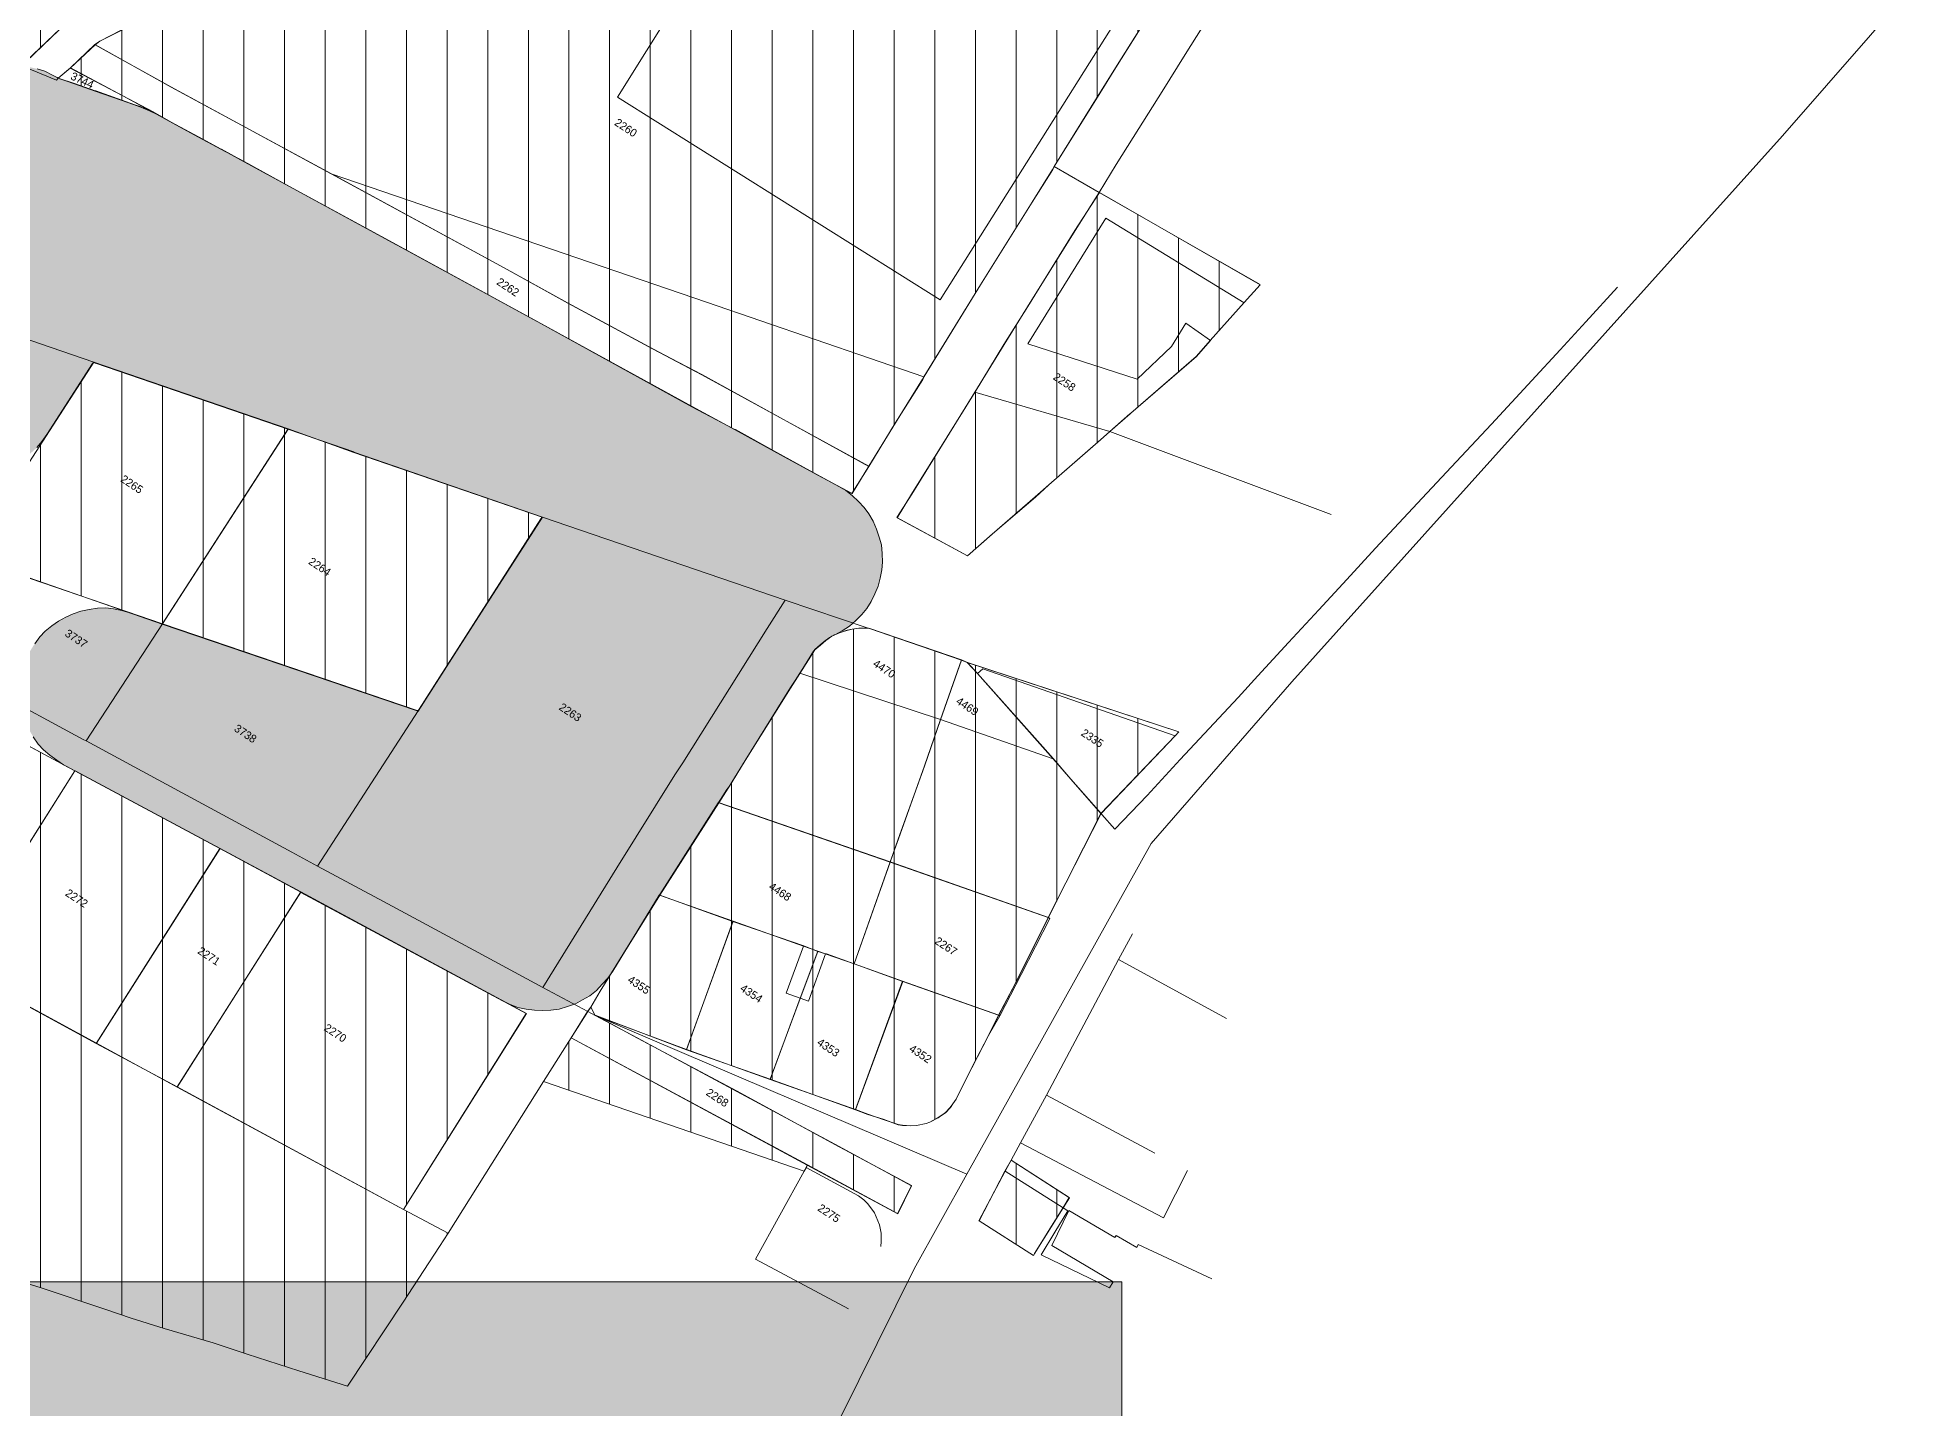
# Model space of a CAD drawing. Header units: metres. Extents: x -334141 to -333355, y -28163 to -27441.
# Drawn here: x -333648.5 to -333355, y -28027.5 to -27813.4 of the extents above; entities that cross this region are included whole.
import ezdxf

# ---------------------------------------------------------------- set-up
doc = ezdxf.new("R2010")
doc.units = ezdxf.units.M
for name, color, linetype, lineweight, true_color in [('EB-14-CORRIDOR', 7, 'CONTINUOUS', 18, 0x687b74), ('EB-14-EXPOSURE-0-25M', 7, 'CONTINUOUS', 18, 0xa64138), ('EB-14-EXPOSURE-25-50M', 7, 'CONTINUOUS', 18, 0xb96a61), ('EB-14-EXPOSURE-50-100M', 7, 'CONTINUOUS', 18, 0xd7aaa4), ('EB-BASE-DIVIDING', 7, 'CONTINUOUS', 18, 0xc8bcac), ('EB-BASE-EASEMENTS', 7, 'CONTINUOUS', 18, 0x71806b), ('EB-BASE-ENCROACHED', 7, 'CONTINUOUS', 18, 0x725d47), ('EB-BASE-PARCEL-NUMBERS', 7, 'CONTINUOUS', 9, 0x8a8d90), ('EB-BASE-PARCELS', 7, 'CONTINUOUS', 18, 0x8a8d90), ('EB-BASE-SECTIONS', 7, 'CONTINUOUS', 9, 0xded8cf), ('EB-BASE-SHEETS', 7, 'CONTINUOUS', 9, 0xded8cf), ('EB-BASE-STRUCTURES', 7, 'CONTINUOUS', 18, 0x4e504d), ('EB-KEY-BACKGROUND', 7, 'CONTINUOUS', 0, 0xf4f2ed), ('EB-KEY-TEXT', 7, 'CONTINUOUS', 13, 0x151515)]:
    doc.layers.add(name, color=color, linetype=linetype, lineweight=lineweight, true_color=true_color)
doc.styles.add('OD-INTER', font='Inter.ttf')

msp = doc.modelspace()

# ---------------------------------------------------------------- hatches: boundary and pattern name
at = {"layer": 'EB-14-CORRIDOR', "transparency": 33554630}
msp.add_hatch(color=256, dxfattribs=at).paths.add_polyline_path([(-334024.37, -27732.06), (-334025.15, -27733.14), (-334026.02, -27734.11), (-334026.97, -27734.96), (-334028.02, -27735.7), (-334029.16, -27736.44), (-334030.38, -27736.95), (-334031.6, -27737.35), (-334032.91, -27737.75), (-334034.21, -27737.93), (-334035.5, -27737.88), (-334036.8, -27737.84), (-334038.08, -27737.57), (-334039.37, -27737.19), (-334040.74, -27736.81), (-334041.02, -27736.69), (-334041.29, -27736.68), (-334043.68, -27736.26), (-334044.24, -27736.24), (-334045.53, -27735.97), (-334046.81, -27735.71), (-334048, -27735.22), (-334049.18, -27734.62), (-334050.27, -27733.92), (-334051.35, -27733.21), (-334052.25, -27732.29), (-334053.14, -27731.26), (-334053.93, -27730.24), (-334054.54, -27729.1), (-334055.05, -27727.87), (-334055.47, -27726.63), (-334055.7, -27725.29), (-334055.84, -27724.06), (-334055.91, -27723.17), (-334055.97, -27722.5), (-334056.43, -27719.71), (-334056.5, -27719.04), (-334057.24, -27716.35), (-334057.4, -27715.68), (-334058.34, -27713.43), (-334058.67, -27712.31), (-334058.91, -27711.19), (-334059.05, -27710.07), (-334059.1, -27708.85), (-334059.07, -27702.75), (-334059.03, -27701.53), (-334058.89, -27700.2), (-334058.57, -27698.88), (-334058.06, -27697.68), (-334057.55, -27696.47), (-334056.87, -27695.39), (-334056, -27694.42), (-334055.13, -27693.45), (-334054.18, -27692.6), (-334053.13, -27691.86), (-334052, -27691.12), (-334050.77, -27690.61), (-334049.56, -27690.21), (-334048.25, -27689.92), (-334046.95, -27689.85), (-334044.07, -27689.62), (-334043.33, -27689.54), (-334040.16, -27688.98), (-334039.23, -27688.79), (-334038.3, -27688.72), (-334037.38, -27688.75), (-334034.59, -27688.4), (-334034.03, -27688.42), (-334030.49, -27687.77), (-334029.74, -27687.57), (-334026.66, -27686.68), (-334025.44, -27686.28), (-334024.05, -27686.11), (-334022.75, -27686.16), (-334021.46, -27686.2), (-334020.17, -27686.36), (-334018.88, -27686.74), (-334017.7, -27687.22), (-334016.51, -27687.82), (-334015.34, -27688.53), (-334014.35, -27689.34), (-334013.36, -27690.26), (-334012.56, -27691.29), (-334011.86, -27692.42), (-334011.16, -27693.56), (-334010.9, -27694.12), (-334010.82, -27694.24), (-334010.72, -27694.24), (-334008.44, -27694.99), (-334008.16, -27695.11), (-334007.88, -27695.12), (-334006.69, -27695.27), (-334005.59, -27695.53), (-334004.49, -27695.9), (-334003.39, -27696.39), (-334002.4, -27696.98), (-334001.94, -27697.22), (-334001.67, -27697.45), (-334001.31, -27697.57), (-333997.74, -27698.7), (-333997.65, -27698.81), (-333988.77, -27701.79), (-333977.34, -27705.74), (-333977.25, -27705.75), (-333968.19, -27708.84), (-333949.35, -27715.28), (-333938.73, -27718.88), (-333938.64, -27718.88), (-333922.64, -27724.44), (-333908.73, -27729.04), (-333908.55, -27729.16), (-333902.24, -27731.38), (-333902.15, -27731.49), (-333889.52, -27735.71), (-333876.99, -27740.04), (-333876.71, -27740.05), (-333876.34, -27740.06), (-333866.65, -27738.18), (-333865.44, -27738), (-333864.14, -27737.94), (-333862.85, -27737.98), (-333861.65, -27738.14), (-333860.37, -27738.52), (-333859.18, -27738.89), (-333858.08, -27739.37), (-333857, -27740.08), (-333856, -27740.78), (-333855.02, -27741.7), (-333854.22, -27742.62), (-333853.42, -27743.65), (-333852.71, -27744.67), (-333852.28, -27745.57), (-333852.11, -27746.02), (-333851.41, -27747.05), (-333851.24, -27747.39), (-333850.97, -27747.62), (-333849.9, -27748.77), (-333849.63, -27749), (-333849.35, -27749.12), (-333848.44, -27749.59), (-333848.17, -27749.71), (-333847.9, -27749.84), (-333820.91, -27759), (-333804.81, -27764.46), (-333786.24, -27770.77), (-333770.13, -27776.11), (-333769.4, -27776.25), (-333768.48, -27776.4), (-333768.48, -27776.4), (-333767.83, -27776.42), (-333766.99, -27776.34), (-333766.72, -27776.35), (-333765.51, -27776.28), (-333764.22, -27776.32), (-333763.02, -27776.48), (-333761.83, -27776.85), (-333760.64, -27777.23), (-333759.45, -27777.71), (-333758.46, -27778.41), (-333757.37, -27779.12), (-333756.47, -27779.93), (-333755.58, -27780.85), (-333754.88, -27781.87), (-333754.88, -27781.87), (-333754.51, -27781.99), (-333739.33, -27787.3), (-333739.24, -27787.31), (-333734.12, -27789.15), (-333724.61, -27792.49), (-333719.48, -27794.22), (-333719.39, -27794.22), (-333713.26, -27796.33), (-333701.01, -27800.65), (-333691.31, -27803.98), (-333691.22, -27803.99), (-333687.38, -27805.34), (-333683.54, -27806.7), (-333679.6, -27807.95), (-333677.59, -27808.69), (-333677.32, -27808.7), (-333673.48, -27810.16), (-333673.39, -27810.17), (-333669.64, -27811.41), (-333669.64, -27811.41), (-333662.96, -27813.76), (-333655.64, -27816.23), (-333651.25, -27817.72), (-333650.97, -27817.73), (-333650.88, -27817.73), (-333649.78, -27817.99), (-333648.58, -27818.26), (-333647.39, -27818.63), (-333646.21, -27819.23), (-333645.48, -27819.59), (-333645.3, -27819.71), (-333645.03, -27819.83), (-333642.74, -27820.57), (-333639.54, -27821.69), (-333639.45, -27821.69), (-333633.32, -27823.9), (-333632.5, -27824.15), (-333631.13, -27824.76), (-333629.95, -27825.35), (-333626.95, -27827.01), (-333623.41, -27828.92), (-333619.87, -27830.82), (-333619.77, -27830.82), (-333616.32, -27832.72), (-333609.15, -27836.63), (-333592.43, -27845.77), (-333592.34, -27845.78), (-333570.36, -27857.76), (-333546.3, -27871.04), (-333539.57, -27874.61), (-333539.48, -27874.62), (-333533.03, -27878.17), (-333526.76, -27881.61), (-333523.31, -27883.51), (-333522.22, -27884.11), (-333521.23, -27884.92), (-333520.25, -27885.84), (-333519.35, -27886.76), (-333518.65, -27887.78), (-333517.95, -27888.92), (-333517.44, -27890.16), (-333517.02, -27891.39), (-333516.69, -27892.63), (-333516.55, -27893.96), (-333516.51, -27895.3), (-333516.64, -27896.51), (-333516.87, -27897.84), (-333517.19, -27899.05), (-333517.7, -27900.25), (-333518.3, -27901.45), (-333518.98, -27902.54), (-333519.76, -27903.51), (-333520.72, -27904.47), (-333521.67, -27905.33), (-333522.81, -27906.06), (-333523.94, -27906.69), (-333524.04, -27906.69), (-333524.79, -27907.1), (-333525.08, -27907.32), (-333525.65, -27907.74), (-333526.13, -27908.17), (-333526.41, -27908.38), (-333526.89, -27908.81), (-333527.08, -27909.02), (-333527.27, -27909.24), (-333529.43, -27912.71), (-333530.9, -27914.88), (-333537.97, -27926.29), (-333537.97, -27926.29), (-333540.03, -27929.66), (-333540.42, -27930.31), (-333540.81, -27930.85), (-333542.09, -27932.8), (-333542.18, -27932.91), (-333551.3, -27947.24), (-333551.39, -27947.35), (-333558.66, -27959.19), (-333559.44, -27960.28), (-333560.31, -27961.25), (-333561.18, -27962.21), (-333562.22, -27963.07), (-333563.36, -27963.69), (-333564.49, -27964.32), (-333565.71, -27964.72), (-333567.02, -27965.12), (-333568.32, -27965.29), (-333569.62, -27965.36), (-333570.91, -27965.31), (-333572.2, -27965.16), (-333573.49, -27964.89), (-333574.68, -27964.4), (-333575.86, -27963.81), (-333607.39, -27946.93), (-333607.39, -27946.82), (-333620.02, -27940.05), (-333642.64, -27927.92), (-333642.73, -27927.92), (-333644.46, -27926.97), (-333645.54, -27926.27), (-333646.63, -27925.45), (-333647.62, -27924.64), (-333648.42, -27923.72), (-333649.21, -27922.59), (-333649.82, -27921.57), (-333650.43, -27920.32), (-333650.85, -27919.09), (-333651.08, -27917.86), (-333651.31, -27916.63), (-333651.36, -27915.29), (-333651.22, -27913.97), (-333650.99, -27912.75), (-333650.67, -27911.54), (-333650.26, -27910.34), (-333649.66, -27909.14), (-333648.98, -27908.05), (-333648.2, -27906.97), (-333647.33, -27906.11), (-333646.28, -27905.26), (-333645.24, -27904.52), (-333644.11, -27903.89), (-333642.98, -27903.38), (-333641.76, -27902.98), (-333640.45, -27902.69), (-333639.15, -27902.52), (-333637.85, -27902.45), (-333636.66, -27902.6), (-333635.37, -27902.87), (-333634.09, -27903.25), (-333629.05, -27904.98), (-333589.35, -27918.48), (-333589.07, -27918.49), (-333588.88, -27918.28), (-333569.87, -27888.53), (-333569.68, -27888.31), (-333569.95, -27888.19), (-333599.04, -27878.18), (-333599.13, -27878.06), (-333609.28, -27874.6), (-333639.47, -27864.21), (-333639.74, -27864.08), (-333639.93, -27864.3), (-333647.08, -27875.37), (-333647.86, -27876.45), (-333648.64, -27877.43), (-333649.59, -27878.28), (-333650.26, -27878.81), (-333650.47, -27879.58), (-333650.88, -27880.79), (-333651.39, -27881.99), (-333652.08, -27883.08), (-333653.45, -27885.25), (-333654.22, -27886.22), (-333655.09, -27887.19), (-333655.95, -27888.05), (-333657, -27888.9), (-333658.04, -27889.53), (-333659.26, -27890.04), (-333660.39, -27890.55), (-333661.61, -27890.84), (-333662.91, -27891.02), (-333664.21, -27891.2), (-333665.41, -27891.15), (-333666.7, -27890.89), (-333667.99, -27890.62), (-333669.18, -27890.24), (-333670.36, -27889.65), (-333671.45, -27889.05), (-333672.44, -27888.35), (-333673.43, -27887.43), (-333674.32, -27886.51), (-333675.03, -27885.49), (-333675.73, -27884.46), (-333676.34, -27883.33), (-333676.76, -27882.09), (-333677.09, -27880.86), (-333677.32, -27879.63), (-333677.37, -27878.3), (-333677.36, -27878.08), (-333677.31, -27876.75), (-333677.17, -27875.42), (-333676.85, -27874.1), (-333676.34, -27872.9), (-333675.84, -27871.69), (-333675.15, -27870.5), (-333674.66, -27869.85), (-333674.56, -27869.74), (-333673.79, -27868.66), (-333673.01, -27867.68), (-333672.05, -27866.72), (-333672.05, -27866.72), (-333671.66, -27866.29), (-333670.71, -27865.55), (-333670.61, -27865.22), (-333670.29, -27864.01), (-333670.18, -27863.68), (-333670.37, -27863.56), (-333673.17, -27861.8), (-333673.44, -27861.56), (-333673.64, -27861.89), (-333675.6, -27865.04), (-333677.47, -27868.19), (-333678.25, -27869.28), (-333679.03, -27870.25), (-333679.98, -27871.1), (-333680.94, -27871.96), (-333682.07, -27872.58), (-333683.2, -27873.21), (-333684.43, -27873.72), (-333685.64, -27874.01), (-333686.85, -27874.3), (-333688.15, -27874.37), (-333688.43, -27874.36), (-333688.62, -27874.46), (-333688.81, -27874.56), (-333689.11, -27875.33), (-333689.52, -27876.54), (-333689.72, -27876.86), (-333690.02, -27877.52), (-333690.02, -27877.52), (-333691.12, -27879.81), (-333691.12, -27879.92), (-333691.22, -27880.03), (-333691.14, -27880.25), (-333690.88, -27880.93), (-333690.46, -27882.17), (-333690.23, -27883.4), (-333690.09, -27884.62), (-333690.04, -27885.84), (-333690.18, -27887.17), (-333690.41, -27888.38), (-333690.82, -27889.59), (-333691.32, -27890.79), (-333691.82, -27891.89), (-333692.6, -27892.97), (-333693.38, -27893.94), (-333694.25, -27894.91), (-333695.2, -27895.65), (-333696.24, -27896.39), (-333697.38, -27897.02), (-333698.6, -27897.53), (-333698.97, -27897.63), (-333699.16, -27897.84), (-333700.99, -27899.78), (-333701.95, -27900.63), (-333702.9, -27901.38), (-333704.04, -27902.11), (-333705.16, -27902.63), (-333706.38, -27903.03), (-333707.6, -27903.43), (-333708.81, -27903.61), (-333710.11, -27903.67), (-333711.4, -27903.63), (-333712.69, -27903.47), (-333713.89, -27903.21), (-333715.08, -27902.83), (-333716.26, -27902.24), (-333717.35, -27901.64), (-333726.76, -27895.54), (-333727.04, -27895.42), (-333727.49, -27895.18), (-333727.77, -27895.06), (-333728.95, -27894.46), (-333730.03, -27893.76), (-333731.12, -27892.94), (-333732.01, -27892.02), (-333732.81, -27891), (-333733.6, -27889.97), (-333734.21, -27888.73), (-333734.72, -27887.6), (-333735.05, -27886.25), (-333735.28, -27885.02), (-333735.42, -27883.69), (-333735.41, -27883.47), (-333735.41, -27883.47), (-333735.83, -27882.34), (-333736.16, -27881.11), (-333736.39, -27879.88), (-333736.47, -27879.43), (-333736.65, -27879.31), (-333736.65, -27879.31), (-333737.83, -27878.61), (-333737.83, -27878.61), (-333738.56, -27878.25), (-333738.56, -27878.25), (-333739.65, -27877.65), (-333740.74, -27876.95), (-333741.72, -27876.14), (-333742.62, -27875.22), (-333743.33, -27874.31), (-333744.03, -27873.28), (-333744.64, -27872.15), (-333745.15, -27871.02), (-333745.48, -27869.79), (-333745.72, -27868.56), (-333745.86, -27867.33), (-333745.9, -27866), (-333745.77, -27864.78), (-333745.54, -27863.57), (-333745.43, -27863.13), (-333745.32, -27862.69), (-333745.32, -27862.69), (-333745.74, -27861.45), (-333745.98, -27860.22), (-333746.12, -27859), (-333746.07, -27857.67), (-333745.94, -27856.45), (-333745.71, -27855.24), (-333745.39, -27854.03), (-333743.64, -27848.98), (-333743.54, -27848.77), (-333743.71, -27848.32), (-333744.04, -27847.19), (-333744.27, -27845.96), (-333744.41, -27844.74), (-333744.46, -27843.52), (-333744.33, -27842.3), (-333744.1, -27841.09), (-333743.78, -27839.88), (-333743.26, -27838.45), (-333740.27, -27829.68), (-333740.17, -27829.35), (-333740.44, -27829.23), (-333754.61, -27824.29), (-333754.89, -27824.28), (-333755.17, -27824.16), (-333755.44, -27824.15), (-333756, -27824.13), (-333756.74, -27824.21), (-333757.3, -27824.19), (-333758.23, -27824.38), (-333759.06, -27824.46), (-333759.81, -27824.66), (-333760.66, -27824.96), (-333761.13, -27825.17), (-333761.32, -27825.27), (-333761.6, -27825.37), (-333762.26, -27825.79), (-333762.45, -27825.9), (-333762.64, -27826), (-333762.83, -27826.22), (-333763.78, -27826.96), (-333764.91, -27827.59), (-333766.04, -27828.1), (-333767.26, -27828.5), (-333768.48, -27828.9), (-333769.78, -27829.08), (-333770.99, -27829.15), (-333772.28, -27829.1), (-333773.57, -27828.83), (-333774.76, -27828.57), (-333775.95, -27828.19), (-333777.14, -27827.6), (-333778.23, -27827), (-333779.22, -27826.19), (-333779.58, -27825.96), (-333779.85, -27825.73), (-333780.12, -27825.61), (-333807.57, -27816.31), (-333807.65, -27816.2), (-333812.78, -27814.57), (-333812.87, -27814.57), (-333845.26, -27803.66), (-333845.26, -27803.66), (-333873.8, -27793.77), (-333874.16, -27793.64), (-333874.72, -27793.74), (-333874.81, -27793.73), (-333876.11, -27793.69), (-333877.4, -27793.53), (-333878.69, -27793.26), (-333879.87, -27792.78), (-333881.06, -27792.29), (-333882.15, -27791.59), (-333883.23, -27790.88), (-333883.5, -27790.65), (-333883.77, -27790.53), (-333911.31, -27781.23), (-333912.41, -27780.75), (-333913.59, -27780.15), (-333914.59, -27779.56), (-333915.58, -27778.75), (-333916.47, -27777.94), (-333917.27, -27777.03), (-333917.98, -27776), (-333918.59, -27774.98), (-333919.11, -27773.85), (-333919.53, -27772.73), (-333919.86, -27771.49), (-333920.09, -27770.27), (-333920.14, -27769.04), (-333920.1, -27767.82), (-333920.09, -27767.6), (-333920.36, -27767.48), (-333940.85, -27760.54), (-333962.08, -27753.35), (-333975.53, -27748.77), (-333975.62, -27748.77), (-334003.7, -27739.23), (-334003.7, -27739.23), (-334024.1, -27732.18), (-334024.37, -27732.06), (-334024.37, -27732.06)])
at = {"layer": 'EB-14-EXPOSURE-0-25M', "transparency": 33554630}
h = msp.add_hatch(dxfattribs=at)
h.set_pattern_fill('ANSI31', color=256, scale=2, angle=45)
h.paths.add_polyline_path([(-333461.38, -27786.56), (-333460.57, -27787.15), (-333463.9, -27792.25), (-333467.14, -27797.46), (-333480.09, -27818.1), (-333483.22, -27823.09), (-333489.7, -27833.52), (-333489.9, -27833.96), (-333493.14, -27839.06), (-333501.19, -27851.99), (-333510.02, -27866.33), (-333510.22, -27866.77), (-333514.54, -27873.61), (-333518.66, -27880.35), (-333544.73, -27865.99), (-333549.55, -27863.49), (-333552.27, -27862.06), (-333565.72, -27854.82), (-333575.62, -27849.36), (-333602.6, -27834.65), (-333627.67, -27821.11), (-333639.56, -27814.47), (-333638.8, -27813.94), (-333633.81, -27811.45), (-333625.98, -27807.4), (-333622.59, -27805.63), (-333621.19, -27805.35), (-333620.07, -27805.17), (-333618.96, -27805.09), (-333617.94, -27805.13), (-333616.66, -27805.51), (-333613.73, -27806.61), (-333609.89, -27807.97), (-333603.95, -27810.18), (-333598.75, -27812.14), (-333598.1, -27812.27), (-333597.36, -27812.18), (-333596.52, -27811.99), (-333593.42, -27810.66), (-333589.85, -27809.34), (-333588.82, -27808.93), (-333587.69, -27808.31), (-333586.08, -27807.25), (-333584.07, -27805.55), (-333580.92, -27802.88), (-333576.25, -27799.05), (-333575.39, -27798.31), (-333574.54, -27797.89), (-333572.94, -27797.17), (-333570.69, -27796.25), (-333563.19, -27793.52), (-333561.03, -27792.71), (-333554.46, -27790.16), (-333550.05, -27788.54), (-333541.33, -27785.3), (-333516.55, -27775.85), (-333515.99, -27775.65), (-333513.82, -27774.5), (-333512.31, -27773.56), (-333511.64, -27773.02), (-333508.57, -27770.14), (-333506.18, -27767.89), (-333503.79, -27765.64), (-333498.9, -27761.04), (-333497.94, -27760.08), (-333497.66, -27759.86), (-333483.4, -27770.25), (-333478.44, -27773.97), (-333473.38, -27777.7), (-333471.49, -27779.1), (-333468.33, -27781.43), (-333463.19, -27785.17), (-333461.38, -27786.56)])
h = msp.add_hatch(dxfattribs=at)
h.set_pattern_fill('ANSI31', color=256, scale=2, angle=45)
h.paths.add_polyline_path([(-333574.58, -27791.12), (-333572.75, -27791.63), (-333578.1, -27793.66), (-333585.88, -27799.05), (-333590.82, -27802.65), (-333594.62, -27805.29), (-333599.72, -27805.66), (-333602.13, -27805.58), (-333604.16, -27805.4), (-333611.53, -27799.14), (-333623.29, -27799.39), (-333639.42, -27807.7), (-333640.47, -27808.78), (-333641.82, -27810.17), (-333643.12, -27810.46), (-333643.88, -27810.99), (-333650.3, -27817.09), (-333650.97, -27817.73), (-333655.64, -27816.23), (-333662.87, -27813.76), (-333669.64, -27811.41), (-333673.39, -27810.17), (-333645.84, -27766.74), (-333574.58, -27791.12)])
h = msp.add_hatch(dxfattribs=at)
h.set_pattern_fill('ANSI31', color=256, scale=2, angle=45)
h.paths.add_polyline_path([(-333643.39, -27818.11), (-333639.56, -27814.47), (-333627.67, -27821.11), (-333602.6, -27834.65), (-333575.62, -27849.36), (-333565.72, -27854.82), (-333552.27, -27862.06), (-333549.55, -27863.49), (-333544.73, -27865.99), (-333518.66, -27880.35), (-333521.31, -27884.58), (-333526.76, -27881.61), (-333533.03, -27878.17), (-333539.57, -27874.61), (-333546.3, -27871.04), (-333570.36, -27857.76), (-333592.34, -27845.78), (-333609.15, -27836.63), (-333616.23, -27832.72), (-333619.87, -27830.82), (-333623.41, -27828.92), (-333626.95, -27827.01), (-333630.49, -27825), (-333635.22, -27822.5), (-333643.39, -27818.11)])
h = msp.add_hatch(dxfattribs=at)
h.set_pattern_fill('ANSI31', color=256, scale=2, angle=45)
h.paths.add_polyline_path([(-333635.22, -27822.5), (-333630.49, -27825), (-333632.96, -27824.03), (-333639.54, -27821.69), (-333642.74, -27820.57), (-333645.3, -27819.71), (-333643.39, -27818.11), (-333635.22, -27822.5)])
h = msp.add_hatch(dxfattribs=at)
h.set_pattern_fill('ANSI31', color=256, scale=2, angle=45)
h.paths.add_polyline_path([(-333465.29, -27860.69), (-333467.51, -27863.17), (-333477.73, -27872.02), (-333477.82, -27872.13), (-333480.98, -27874.9), (-333482.41, -27876.18), (-333490.53, -27883.22), (-333492.63, -27885.15), (-333499.32, -27890.91), (-333503.23, -27894.32), (-333514.23, -27888.38), (-333511.97, -27884.69), (-333502.05, -27868.72), (-333497.53, -27861.33), (-333493.81, -27855.36), (-333486.44, -27843.52), (-333482.62, -27837.55), (-333457.49, -27851.98), (-333459.99, -27854.77), (-333465.29, -27860.69)])
h = msp.add_hatch(dxfattribs=at)
h.set_pattern_fill('ANSI31', color=256, scale=2, angle=45)
h.paths.add_polyline_path([(-333609.37, -27874.48), (-333629.05, -27904.98), (-333653.29, -27896.58), (-333659.42, -27894.47), (-333639.74, -27864.08), (-333609.37, -27874.48)])
h = msp.add_hatch(dxfattribs=at)
h.set_pattern_fill('ANSI31', color=256, scale=2, angle=45)
h.paths.add_polyline_path([(-333589.08, -27918.6), (-333629.05, -27904.98), (-333609.37, -27874.48), (-333599.13, -27878.17), (-333569.68, -27888.31), (-333589.08, -27918.6)])
h = msp.add_hatch(dxfattribs=at)
h.set_pattern_fill('ANSI31', color=256, scale=2, angle=45)
h.paths.add_polyline_path([(-333717.1, -27928.63), (-333713.61, -27924.31), (-333712.63, -27922.79), (-333703.31, -27902.58), (-333703.31, -27902.47), (-333702.24, -27901.07), (-333698.97, -27897.63), (-333696.7, -27898.82), (-333642.73, -27927.92), (-333661.86, -27958.22), (-333717.1, -27928.63)])
h = msp.add_hatch(dxfattribs=at)
h.set_pattern_fill('ANSI31', color=256, scale=2, angle=45)
h.paths.add_polyline_path([(-333504.18, -27910.61), (-333507.47, -27919.93), (-333509.95, -27927.17), (-333514.05, -27938.57), (-333515.29, -27942.19), (-333542.09, -27932.91), (-333540.62, -27930.64), (-333540.03, -27929.66), (-333537.97, -27926.29), (-333530.9, -27914.99), (-333529.43, -27912.71), (-333527.08, -27909.02), (-333526.22, -27908.28), (-333525.36, -27907.53), (-333524.41, -27906.9), (-333523.29, -27906.38), (-333522.07, -27905.98), (-333521.23, -27905.79), (-333520.2, -27905.6), (-333519, -27905.64), (-333518.72, -27905.65), (-333518.54, -27905.66), (-333504.18, -27910.61)])
h = msp.add_hatch(dxfattribs=at)
h.set_pattern_fill('ANSI31', color=256, scale=2, angle=45)
h.paths.add_polyline_path([(-333504.18, -27910.61), (-333503.27, -27910.97), (-333501.66, -27912.69), (-333492.31, -27923.24), (-333489.82, -27925.99), (-333487.06, -27929.19), (-333482.34, -27934.58), (-333490.6, -27950.83), (-333490.6, -27950.83), (-333515.29, -27942.19), (-333514.05, -27938.57), (-333509.95, -27927.17), (-333507.47, -27919.93), (-333504.18, -27910.61)])
h = msp.add_hatch(dxfattribs=at)
h.set_pattern_fill('ANSI31', color=256, scale=2, angle=45)
h.paths.add_polyline_path([(-333501.66, -27912.69), (-333503.27, -27910.97), (-333470.23, -27921.8), (-333470.8, -27922.44), (-333482.34, -27934.58), (-333487.06, -27929.19), (-333489.82, -27925.99), (-333492.31, -27923.24), (-333501.66, -27912.69)])
h = msp.add_hatch(dxfattribs=at)
h.set_pattern_fill('ANSI31', color=256, scale=2, angle=45)
h.paths.add_polyline_path([(-333661.86, -27958.22), (-333642.73, -27927.92), (-333620.02, -27940.05), (-333639.33, -27970.45), (-333661.86, -27958.22)])
h = msp.add_hatch(dxfattribs=at)
h.set_pattern_fill('ANSI31', color=256, scale=2, angle=45)
h.paths.add_polyline_path([(-333525.42, -27956.48), (-333526.61, -27956.11), (-333528.81, -27955.25), (-333539.87, -27951.42), (-333551.3, -27947.35), (-333542.09, -27932.91), (-333515.29, -27942.19), (-333520.94, -27958.08), (-333525.24, -27956.49), (-333525.42, -27956.48)])
h = msp.add_hatch(dxfattribs=at)
h.set_pattern_fill('ANSI31', color=256, scale=2, angle=45)
h.paths.add_polyline_path([(-333607.39, -27946.82), (-333626.7, -27977.33), (-333639.33, -27970.45), (-333620.02, -27940.05), (-333607.39, -27946.82)])
h = msp.add_hatch(dxfattribs=at)
h.set_pattern_fill('ANSI31', color=256, scale=2, angle=45)
h.paths.add_polyline_path([(-333572.14, -27965.82), (-333591.36, -27996.45), (-333626.7, -27977.33), (-333607.39, -27946.82), (-333572.14, -27965.82)])
h = msp.add_hatch(dxfattribs=at)
h.set_pattern_fill('ANSI31', color=256, scale=2, angle=45)
h.paths.add_polyline_path([(-333528.25, -27989.46), (-333565.14, -27969.62), (-333562.59, -27965.49), (-333562.1, -27964.85), (-333560.63, -27962.34), (-333551.3, -27947.35), (-333539.87, -27951.42), (-333547.15, -27971.48), (-333561.41, -27966.09), (-333554.77, -27969.66), (-333539.24, -27977.97), (-333523.97, -27986.28), (-333511.98, -27992.7), (-333514.17, -27997.06), (-333528.25, -27989.46)])
h = msp.add_hatch(dxfattribs=at)
h.set_pattern_fill('ANSI31', color=256, scale=2, angle=45)
h.paths.add_polyline_path([(-333526.61, -27956.11), (-333529.37, -27963.45), (-333534.08, -27976.05), (-333547.15, -27971.48), (-333539.87, -27951.42), (-333528.81, -27955.25), (-333526.61, -27956.11)])
h = msp.add_hatch(dxfattribs=at)
h.set_pattern_fill('ANSI31', color=256, scale=2, angle=45)
h.paths.add_polyline_path([(-333565.14, -27969.62), (-333528.25, -27989.46), (-333528.45, -27989.9), (-333528.75, -27990.44), (-333569.46, -27976.46), (-333565.14, -27969.62)])
at = {"layer": 'EB-14-EXPOSURE-25-50M', "transparency": 33554630}
h = msp.add_hatch(dxfattribs=at)
h.set_pattern_fill('ANSI31', color=256, scale=2, angle=45)
h.paths.add_polyline_path([(-333717.1, -27928.63), (-333661.86, -27958.22), (-333639.33, -27970.45), (-333626.7, -27977.33), (-333591.36, -27996.45), (-333584.36, -28000.14), (-333585.73, -28002.2), (-333591.41, -28010.88), (-333600.11, -28024.01), (-333607.71, -28021.63), (-333615.77, -28019.01), (-333621.07, -28017.27), (-333628.77, -28015), (-333633.9, -28013.38), (-333638.02, -28012.01), (-333647.99, -28008.66), (-333658.52, -28005.4), (-333667.77, -28002.41), (-333670.15, -28001.66), (-333671.15, -28001.29), (-333673.07, -28000.67), (-333677.29, -27999.41), (-333681.23, -27998.16), (-333689.92, -27995.3), (-333700.35, -27991.94), (-333705.76, -27990.19), (-333720.96, -27985.44), (-333730.57, -27982.32), (-333738.26, -27979.83), (-333746.77, -27976.98), (-333746.73, -27970.76), (-333746.52, -27969.99), (-333745.08, -27965.83), (-333744.67, -27964.84), (-333744.28, -27964.41), (-333744, -27964.09), (-333743.43, -27963.67), (-333739.21, -27962.15), (-333735.91, -27960.71), (-333733.83, -27959.45), (-333731.84, -27958.08), (-333731.36, -27957.65), (-333730.88, -27957), (-333730.38, -27956.13), (-333726.19, -27947.62), (-333717.1, -27928.63)])
h = msp.add_hatch(dxfattribs=at)
h.set_pattern_fill('ANSI31', color=256, scale=2, angle=45)
h.paths.add_polyline_path([(-333515.29, -27942.19), (-333490.6, -27950.83), (-333495.78, -27961.19), (-333498.36, -27966.09), (-333513.35, -27960.79), (-333520.94, -27958.08), (-333515.29, -27942.19)])
h = msp.add_hatch(dxfattribs=at)
h.set_pattern_fill('ANSI31', color=256, scale=2, angle=45)
h.paths.add_polyline_path([(-333529.37, -27963.45), (-333526.61, -27956.11), (-333525.42, -27956.48), (-333525.24, -27956.49), (-333520.94, -27958.08), (-333513.35, -27960.79), (-333520.73, -27980.85), (-333534.08, -27976.05), (-333529.37, -27963.45)])
h = msp.add_hatch(dxfattribs=at)
h.set_pattern_fill('ANSI31', color=256, scale=2, angle=45)
h.paths.add_polyline_path([(-333499.95, -27969.26), (-333502.54, -27974.27), (-333505.02, -27979.18), (-333505.51, -27979.94), (-333505.9, -27980.48), (-333506.67, -27981.34), (-333507.81, -27982.08), (-333509.13, -27982.81), (-333509.69, -27983.01), (-333511.19, -27983.29), (-333512.11, -27983.37), (-333513.41, -27983.33), (-333514.05, -27983.19), (-333516.43, -27982.33), (-333518.81, -27981.58), (-333520.73, -27980.85), (-333513.35, -27960.79), (-333498.36, -27966.09), (-333499.95, -27969.26)])
at = {"layer": 'EB-14-EXPOSURE-50-100M', "transparency": 33554630}
h = msp.add_hatch(dxfattribs=at)
h.set_pattern_fill('ANSI31', color=256, scale=2, angle=45)
h.paths.add_polyline_path([(-333487.33, -27994.57), (-333488.31, -27996.2), (-333490.37, -27999.46), (-333492.73, -28003.26), (-333492.92, -28003.59), (-333501.43, -27998.18), (-333497.37, -27990.44), (-333496.38, -27988.7), (-333487.33, -27994.57)])
at = {"layer": 'EB-KEY-BACKGROUND', "transparency": 33554687}
msp.add_hatch(color=256, dxfattribs=at).paths.add_polyline_path([(-334064.11, -28007.72), (-333479.11, -28007.72), (-333479.11, -28162.72), (-334064.11, -28162.72)])

# ---------------------------------------------------------------- linework, layer by layer
at = {"layer": 'EB-14-CORRIDOR'}
for points in [[(-333648.58, -27818.26), (-333647.39, -27818.63), (-333646.21, -27819.23), (-333645.48, -27819.59), (-333645.3, -27819.71), (-333645.03, -27819.83), (-333642.74, -27820.57), (-333639.54, -27821.69), (-333639.45, -27821.69), (-333633.32, -27823.9), (-333632.5, -27824.15), (-333631.13, -27824.76), (-333629.95, -27825.35), (-333626.95, -27827.01), (-333623.41, -27828.92), (-333619.87, -27830.82), (-333619.77, -27830.82), (-333616.32, -27832.72), (-333609.15, -27836.63), (-333592.43, -27845.77), (-333592.34, -27845.78), (-333570.36, -27857.76), (-333546.3, -27871.04), (-333539.57, -27874.61), (-333539.48, -27874.62), (-333533.03, -27878.17), (-333526.76, -27881.61), (-333523.31, -27883.51), (-333522.22, -27884.11), (-333521.23, -27884.92), (-333520.25, -27885.84), (-333519.35, -27886.76), (-333518.65, -27887.78), (-333517.95, -27888.92), (-333517.44, -27890.16), (-333517.02, -27891.39), (-333516.69, -27892.63), (-333516.55, -27893.96), (-333516.51, -27895.3), (-333516.64, -27896.51), (-333516.87, -27897.84), (-333517.19, -27899.05), (-333517.7, -27900.25), (-333518.3, -27901.45), (-333518.98, -27902.54), (-333519.76, -27903.51), (-333520.72, -27904.47), (-333521.67, -27905.33), (-333522.81, -27906.06), (-333523.94, -27906.69), (-333524.04, -27906.69), (-333524.79, -27907.1), (-333525.08, -27907.32), (-333525.65, -27907.74), (-333526.13, -27908.17), (-333526.41, -27908.38), (-333526.89, -27908.81), (-333527.08, -27909.02), (-333527.27, -27909.24), (-333529.43, -27912.71), (-333530.9, -27914.88), (-333537.97, -27926.29), (-333537.97, -27926.29), (-333540.03, -27929.66), (-333540.42, -27930.31), (-333540.81, -27930.85), (-333542.09, -27932.8), (-333542.18, -27932.91), (-333551.3, -27947.24), (-333551.39, -27947.35), (-333558.66, -27959.19), (-333559.44, -27960.28), (-333560.31, -27961.25), (-333561.18, -27962.21), (-333562.22, -27963.07), (-333563.36, -27963.69), (-333564.49, -27964.32), (-333565.71, -27964.72), (-333567.02, -27965.12), (-333568.32, -27965.29), (-333569.62, -27965.36), (-333570.91, -27965.31), (-333572.2, -27965.16), (-333573.49, -27964.89), (-333574.68, -27964.4), (-333575.86, -27963.81), (-333607.39, -27946.93), (-333607.39, -27946.82), (-333620.02, -27940.05), (-333642.64, -27927.92), (-333642.73, -27927.92), (-333644.46, -27926.97), (-333645.54, -27926.27), (-333646.63, -27925.45), (-333647.62, -27924.64), (-333648.42, -27923.72), (-333649.21, -27922.59)], [(-333648.98, -27908.05), (-333648.2, -27906.97), (-333647.33, -27906.11), (-333646.28, -27905.26), (-333645.24, -27904.52), (-333644.11, -27903.89), (-333642.98, -27903.38), (-333641.76, -27902.98), (-333640.45, -27902.69), (-333639.15, -27902.52), (-333637.85, -27902.45), (-333636.66, -27902.6), (-333635.37, -27902.87), (-333634.09, -27903.25), (-333629.05, -27904.98), (-333589.35, -27918.48), (-333589.07, -27918.49), (-333588.88, -27918.28), (-333569.87, -27888.53), (-333569.68, -27888.31), (-333569.95, -27888.19), (-333599.04, -27878.18), (-333599.13, -27878.06), (-333609.28, -27874.6), (-333639.47, -27864.21), (-333639.74, -27864.08), (-333639.93, -27864.3), (-333647.08, -27875.37), (-333647.86, -27876.45), (-333648.64, -27877.43)]]:
    msp.add_lwpolyline(points, dxfattribs=at)
at = {"layer": 'EB-14-EXPOSURE-0-25M'}
for points in [[(-333574.58, -27791.12), (-333572.75, -27791.63), (-333578.1, -27793.66), (-333585.88, -27799.05), (-333590.82, -27802.65), (-333594.62, -27805.29), (-333599.72, -27805.66), (-333602.13, -27805.58), (-333604.16, -27805.4), (-333611.53, -27799.14), (-333623.29, -27799.39), (-333639.42, -27807.7), (-333640.47, -27808.78), (-333641.82, -27810.17), (-333643.12, -27810.46), (-333643.88, -27810.99), (-333650.3, -27817.09), (-333650.97, -27817.73), (-333655.64, -27816.23), (-333662.87, -27813.76), (-333669.64, -27811.41), (-333673.39, -27810.17), (-333645.84, -27766.74), (-333574.58, -27791.12)], [(-333643.39, -27818.11), (-333639.56, -27814.47), (-333627.67, -27821.11), (-333602.6, -27834.65), (-333575.62, -27849.36), (-333565.72, -27854.82), (-333552.27, -27862.06), (-333549.55, -27863.49), (-333544.73, -27865.99), (-333518.66, -27880.35), (-333521.31, -27884.58), (-333526.76, -27881.61), (-333533.03, -27878.17), (-333539.57, -27874.61), (-333546.3, -27871.04), (-333570.36, -27857.76), (-333592.34, -27845.78), (-333609.15, -27836.63), (-333616.23, -27832.72), (-333619.87, -27830.82), (-333623.41, -27828.92), (-333626.95, -27827.01), (-333630.49, -27825), (-333635.22, -27822.5), (-333643.39, -27818.11)], [(-333635.22, -27822.5), (-333630.49, -27825), (-333632.96, -27824.03), (-333639.54, -27821.69), (-333642.74, -27820.57), (-333645.3, -27819.71), (-333643.39, -27818.11), (-333635.22, -27822.5)], [(-333465.29, -27860.69), (-333467.51, -27863.17), (-333477.73, -27872.02), (-333477.82, -27872.13), (-333480.98, -27874.9), (-333482.41, -27876.18), (-333490.53, -27883.22), (-333492.63, -27885.15), (-333499.32, -27890.91), (-333503.23, -27894.32), (-333514.23, -27888.38), (-333511.97, -27884.69), (-333502.05, -27868.72), (-333497.53, -27861.33), (-333493.81, -27855.36), (-333486.44, -27843.52), (-333482.62, -27837.55), (-333457.49, -27851.98), (-333459.99, -27854.77), (-333465.29, -27860.69)], [(-333609.37, -27874.48), (-333629.05, -27904.98), (-333653.29, -27896.58), (-333659.42, -27894.47), (-333639.74, -27864.08), (-333609.37, -27874.48)], [(-333589.08, -27918.6), (-333629.05, -27904.98), (-333609.37, -27874.48), (-333599.13, -27878.17), (-333569.68, -27888.31), (-333589.08, -27918.6)], [(-333717.1, -27928.63), (-333713.61, -27924.31), (-333712.63, -27922.79), (-333703.31, -27902.58), (-333703.31, -27902.47), (-333702.24, -27901.07), (-333698.97, -27897.63), (-333696.7, -27898.82), (-333642.73, -27927.92), (-333661.86, -27958.22), (-333717.1, -27928.63)], [(-333504.18, -27910.61), (-333507.47, -27919.93), (-333509.95, -27927.17), (-333514.05, -27938.57), (-333515.29, -27942.19), (-333542.09, -27932.91), (-333540.62, -27930.64), (-333540.03, -27929.66), (-333537.97, -27926.29), (-333530.9, -27914.99), (-333529.43, -27912.71), (-333527.08, -27909.02), (-333526.22, -27908.28), (-333525.36, -27907.53), (-333524.41, -27906.9), (-333523.29, -27906.38), (-333522.07, -27905.98), (-333521.23, -27905.79), (-333520.2, -27905.6), (-333519, -27905.64), (-333518.72, -27905.65), (-333518.54, -27905.66), (-333504.18, -27910.61)], [(-333504.18, -27910.61), (-333503.27, -27910.97), (-333501.66, -27912.69), (-333492.31, -27923.24), (-333489.82, -27925.99), (-333487.06, -27929.19), (-333482.34, -27934.58), (-333490.6, -27950.83), (-333490.6, -27950.83), (-333515.29, -27942.19), (-333514.05, -27938.57), (-333509.95, -27927.17), (-333507.47, -27919.93), (-333504.18, -27910.61)], [(-333501.66, -27912.69), (-333503.27, -27910.97), (-333470.23, -27921.8), (-333470.8, -27922.44), (-333482.34, -27934.58), (-333487.06, -27929.19), (-333489.82, -27925.99), (-333492.31, -27923.24), (-333501.66, -27912.69)], [(-333661.86, -27958.22), (-333642.73, -27927.92), (-333620.02, -27940.05), (-333639.33, -27970.45), (-333661.86, -27958.22)], [(-333525.42, -27956.48), (-333526.61, -27956.11), (-333528.81, -27955.25), (-333539.87, -27951.42), (-333551.3, -27947.35), (-333542.09, -27932.91), (-333515.29, -27942.19), (-333520.94, -27958.08), (-333525.24, -27956.49), (-333525.42, -27956.48)], [(-333607.39, -27946.82), (-333626.7, -27977.33), (-333639.33, -27970.45), (-333620.02, -27940.05), (-333607.39, -27946.82)], [(-333572.14, -27965.82), (-333591.36, -27996.45), (-333626.7, -27977.33), (-333607.39, -27946.82), (-333572.14, -27965.82)], [(-333528.25, -27989.46), (-333565.14, -27969.62), (-333562.59, -27965.49), (-333562.1, -27964.85), (-333560.63, -27962.34), (-333551.3, -27947.35), (-333539.87, -27951.42), (-333547.15, -27971.48), (-333561.41, -27966.09), (-333554.77, -27969.66), (-333539.24, -27977.97), (-333523.97, -27986.28), (-333511.98, -27992.7), (-333514.17, -27997.06), (-333528.25, -27989.46)], [(-333526.61, -27956.11), (-333529.37, -27963.45), (-333534.08, -27976.05), (-333547.15, -27971.48), (-333539.87, -27951.42), (-333528.81, -27955.25), (-333526.61, -27956.11)], [(-333565.14, -27969.62), (-333528.25, -27989.46), (-333528.45, -27989.9), (-333528.75, -27990.44), (-333569.46, -27976.46), (-333565.14, -27969.62)]]:
    msp.add_lwpolyline(points, close=True, dxfattribs=at)
msp.add_lwpolyline([(-333467.14, -27797.46), (-333480.09, -27818.1), (-333483.22, -27823.09), (-333489.7, -27833.52), (-333489.9, -27833.96), (-333493.14, -27839.06), (-333501.19, -27851.99), (-333510.02, -27866.33), (-333510.22, -27866.77), (-333514.54, -27873.61), (-333518.66, -27880.35), (-333544.73, -27865.99), (-333549.55, -27863.49), (-333552.27, -27862.06), (-333565.72, -27854.82), (-333575.62, -27849.36), (-333602.6, -27834.65), (-333627.67, -27821.11), (-333639.56, -27814.47), (-333638.8, -27813.94), (-333633.81, -27811.45)], dxfattribs=at)
at = {"layer": 'EB-14-EXPOSURE-25-50M'}
for points in [[(-333515.29, -27942.19), (-333490.6, -27950.83), (-333495.78, -27961.19), (-333498.36, -27966.09), (-333513.35, -27960.79), (-333520.94, -27958.08), (-333515.29, -27942.19)], [(-333529.37, -27963.45), (-333526.61, -27956.11), (-333525.42, -27956.48), (-333525.24, -27956.49), (-333520.94, -27958.08), (-333513.35, -27960.79), (-333520.73, -27980.85), (-333534.08, -27976.05), (-333529.37, -27963.45)], [(-333499.95, -27969.26), (-333502.54, -27974.27), (-333505.02, -27979.18), (-333505.51, -27979.94), (-333505.9, -27980.48), (-333506.67, -27981.34), (-333507.81, -27982.08), (-333509.13, -27982.81), (-333509.69, -27983.01), (-333511.19, -27983.29), (-333512.11, -27983.37), (-333513.41, -27983.33), (-333514.05, -27983.19), (-333516.43, -27982.33), (-333518.81, -27981.58), (-333520.73, -27980.85), (-333513.35, -27960.79), (-333498.36, -27966.09), (-333499.95, -27969.26)]]:
    msp.add_lwpolyline(points, close=True, dxfattribs=at)
msp.add_lwpolyline([(-333661.86, -27958.22), (-333639.33, -27970.45), (-333626.7, -27977.33), (-333591.36, -27996.45), (-333584.36, -28000.14), (-333585.73, -28002.2), (-333591.41, -28010.88), (-333600.11, -28024.01), (-333607.71, -28021.63), (-333615.77, -28019.01), (-333621.07, -28017.27), (-333628.77, -28015), (-333633.9, -28013.38), (-333638.02, -28012.01), (-333647.99, -28008.66), (-333658.52, -28005.4)], dxfattribs=at)
at = {"layer": 'EB-14-EXPOSURE-50-100M'}
msp.add_lwpolyline([(-333487.33, -27994.57), (-333488.31, -27996.2), (-333490.37, -27999.46), (-333492.73, -28003.26), (-333492.92, -28003.59), (-333501.43, -27998.18), (-333497.37, -27990.44), (-333496.38, -27988.7), (-333487.33, -27994.57)], close=True, dxfattribs=at)
at = {"layer": 'EB-BASE-DIVIDING'}
for points in [[(-333645.32, -27819.73), (-333645.55, -27820.04), (-333650.99, -27817.78)], [(-333531.71, -27901.25), (-333518.73, -27905.64)]]:
    msp.add_lwpolyline(points, dxfattribs=at)
at = {"layer": 'EB-BASE-EASEMENTS'}
for points in [[(-333510.04, -27866.38), (-333544.01, -27854.71), (-333602.64, -27834.68)], [(-333480.97, -27874.91), (-333502.09, -27868.75)]]:
    msp.add_lwpolyline(points, dxfattribs=at)
at = {"layer": 'EB-BASE-ENCROACHED'}
for points in [[(-333498.18, -27966.16), (-333494.86, -27959.71), (-333490.34, -27950.96), (-333490.58, -27950.83)], [(-333498.18, -27966.16), (-333499.93, -27969.23)], [(-333498.18, -27966.16), (-333498.33, -27966.09)]]:
    msp.add_lwpolyline(points, dxfattribs=at)
at = {"layer": 'EB-BASE-PARCELS'}
for points in [[(-333489.68, -27833.52), (-333483.18, -27823.08), (-333480.05, -27818.06), (-333467.14, -27797.46), (-333463.91, -27792.28), (-333460.61, -27787.09)], [(-333482.67, -27837.55), (-333479.99, -27833.22), (-333476.46, -27827.56), (-333472.82, -27821.81), (-333469.22, -27816.02), (-333461.9, -27804.31), (-333456.38, -27795.49), (-333452.44, -27789.1)], [(-333650.99, -27817.78), (-333650.32, -27817.08), (-333643.92, -27810.98), (-333643.14, -27810.46), (-333641.81, -27810.13), (-333640.46, -27808.81)], [(-333639.52, -27814.52), (-333638.81, -27813.92), (-333633.83, -27811.4)], [(-333643.44, -27818.14), (-333639.52, -27814.52)], [(-333602.64, -27834.68), (-333627.7, -27821.07), (-333639.52, -27814.52)], [(-333645.32, -27819.73), (-333643.44, -27818.14)], [(-333630.53, -27825.04), (-333635.21, -27822.47), (-333643.44, -27818.14)], [(-333630.53, -27825.04), (-333632.92, -27824.02), (-333639.51, -27821.73), (-333642.77, -27820.61), (-333645.32, -27819.73)], [(-333630.53, -27825.04), (-333626.96, -27826.97), (-333623.4, -27828.9), (-333619.84, -27830.82), (-333616.27, -27832.77), (-333609.15, -27836.64), (-333592.38, -27845.75), (-333570.38, -27857.8), (-333546.25, -27871.02), (-333539.55, -27874.65), (-333533.04, -27878.23), (-333526.73, -27881.65), (-333521.27, -27884.59), (-333518.62, -27880.32)], [(-333518.62, -27880.32), (-333544.74, -27866.05), (-333549.58, -27863.53), (-333552.32, -27862.06), (-333565.68, -27854.84), (-333575.65, -27849.33), (-333602.64, -27834.68)], [(-333510.04, -27866.38), (-333501.2, -27852.02), (-333493.12, -27839.1), (-333489.94, -27833.97), (-333489.68, -27833.52)], [(-333489.68, -27833.52), (-333482.67, -27837.55)], [(-333502.09, -27868.75), (-333497.51, -27861.34), (-333493.83, -27855.41), (-333486.41, -27843.49), (-333482.67, -27837.55)], [(-333482.67, -27837.55), (-333457.49, -27851.97)], [(-333639.74, -27864.08), (-333671.14, -27853.31)], [(-333401.68, -27852.35), (-333406.59, -27857.77), (-333410.65, -27862.17), (-333415.04, -27866.92), (-333421.38, -27873.78), (-333426.07, -27878.81), (-333432.18, -27885.33), (-333439.49, -27893.13), (-333443.94, -27898.05), (-333448.35, -27902.77), (-333453.08, -27907.88), (-333457.87, -27913.07), (-333460.94, -27916.45), (-333469.98, -27926.13), (-333475.15, -27931.77), (-333480.19, -27937.04), (-333482.25, -27934.75), (-333482.38, -27934.6)], [(-333465.27, -27860.68), (-333467.47, -27863.19), (-333477.69, -27872.02), (-333477.86, -27872.17), (-333480.97, -27874.91)], [(-333659.45, -27894.46), (-333639.74, -27864.08)], [(-333609.35, -27874.53), (-333639.74, -27864.08)], [(-333518.62, -27880.32), (-333514.49, -27873.56), (-333510.26, -27866.73), (-333510.04, -27866.38)], [(-333490.52, -27883.25), (-333492.64, -27885.11), (-333499.35, -27890.96), (-333503.25, -27894.35), (-333514.25, -27888.33), (-333511.95, -27884.7), (-333502.09, -27868.75)], [(-333609.35, -27874.53), (-333629.03, -27904.94)], [(-333569.66, -27888.27), (-333599.11, -27878.12), (-333609.35, -27874.53)], [(-333482.45, -27876.21), (-333490.52, -27883.25)], [(-333480.97, -27874.91), (-333482.45, -27876.21)], [(-333446.43, -27887.89), (-333480.97, -27874.91)], [(-333589.06, -27918.56), (-333569.66, -27888.27)], [(-333531.71, -27901.25), (-333569.66, -27888.27)], [(-333629.03, -27904.94), (-333653.32, -27896.61), (-333659.45, -27894.46)], [(-333698.96, -27897.64), (-333696.71, -27898.84), (-333642.69, -27927.91)], [(-333531.71, -27901.25), (-333534.51, -27905.67), (-333547.73, -27926.67), (-333548.96, -27928.51), (-333558, -27943.08), (-333569.58, -27961.73)], [(-333629.03, -27904.94), (-333640.96, -27923.25)], [(-333629.03, -27904.94), (-333589.06, -27918.56)], [(-333529.43, -27912.66), (-333527.08, -27908.97), (-333526.26, -27908.23), (-333525.37, -27907.51), (-333524.43, -27906.9), (-333523.24, -27906.33), (-333522.02, -27905.93), (-333521.27, -27905.78), (-333520.22, -27905.63), (-333518.96, -27905.61)], [(-333518.96, -27905.61), (-333518.73, -27905.64)], [(-333518.73, -27905.64), (-333518.5, -27905.67), (-333504.18, -27910.59)], [(-333507.44, -27919.9), (-333504.18, -27910.59)], [(-333504.18, -27910.59), (-333503.22, -27910.97)], [(-333503.22, -27910.97), (-333501.66, -27912.73)], [(-333503.22, -27910.97), (-333470.23, -27921.83)], [(-333542.12, -27932.87), (-333540.6, -27930.62), (-333540.01, -27929.65), (-333537.98, -27926.3), (-333530.89, -27914.97), (-333529.43, -27912.66)], [(-333501.66, -27912.73), (-333492.34, -27923.21), (-333489.85, -27926.03)], [(-333589.06, -27918.56), (-333604.77, -27942.8)], [(-333515.32, -27942.15), (-333514.03, -27938.53), (-333509.97, -27927.14), (-333507.44, -27919.9)], [(-333470.77, -27922.42), (-333482.38, -27934.6)], [(-333489.85, -27926.03), (-333487.06, -27929.2), (-333482.38, -27934.6)], [(-333642.69, -27927.91), (-333661.85, -27958.27)], [(-333642.69, -27927.91), (-333620.05, -27940.03)], [(-333551.33, -27947.32), (-333542.12, -27932.87)], [(-333515.32, -27942.15), (-333542.12, -27932.87)], [(-333482.38, -27934.6), (-333490.56, -27950.79), (-333490.58, -27950.83)], [(-333639.36, -27970.5), (-333620.05, -27940.03)], [(-333620.05, -27940.03), (-333607.41, -27946.87)], [(-333520.95, -27958.06), (-333515.32, -27942.15)], [(-333515.32, -27942.15), (-333490.58, -27950.83)], [(-333607.41, -27946.87), (-333626.74, -27977.29)], [(-333591.36, -27996.42), (-333572.17, -27965.84), (-333607.41, -27946.87)], [(-333562.08, -27964.8), (-333560.6, -27962.34), (-333551.33, -27947.32)], [(-333551.33, -27947.32), (-333539.84, -27951.38)], [(-333547.13, -27971.46), (-333539.84, -27951.38)], [(-333539.84, -27951.38), (-333528.84, -27955.28)], [(-333490.58, -27950.83), (-333495.8, -27961.16), (-333498.33, -27966.09)], [(-333479.62, -27957.38), (-333477.44, -27953.39)], [(-333526.63, -27956.06), (-333529.35, -27963.43)], [(-333528.84, -27955.28), (-333526.63, -27956.06)], [(-333526.63, -27956.06), (-333525.4, -27956.49)], [(-333661.85, -27958.27), (-333639.36, -27970.5)], [(-333525.4, -27956.49), (-333525.29, -27956.53), (-333520.95, -27958.06)], [(-333520.95, -27958.06), (-333513.4, -27960.74)], [(-333490.9, -27978.58), (-333479.62, -27957.38)], [(-333479.62, -27957.38), (-333462.78, -27966.61)], [(-333513.4, -27960.74), (-333520.72, -27980.83)], [(-333513.4, -27960.74), (-333498.33, -27966.09)], [(-333562.08, -27964.8), (-333562.55, -27965.48)], [(-333529.35, -27963.43), (-333534.04, -27976.1)], [(-333565.17, -27969.62), (-333562.55, -27965.48)], [(-333514.13, -27997.1), (-333511.97, -27992.71), (-333523.96, -27986.25), (-333539.25, -27977.99), (-333554.82, -27969.64), (-333561.39, -27966.11)], [(-333547.13, -27971.46), (-333561.39, -27966.11)], [(-333498.33, -27966.09), (-333499.93, -27969.23)], [(-333639.36, -27970.5), (-333626.74, -27977.29)], [(-333565.17, -27969.62), (-333569.49, -27976.44)], [(-333528.26, -27989.51), (-333565.17, -27969.62)], [(-333499.93, -27969.23), (-333502.54, -27974.31), (-333505.02, -27979.17), (-333505.53, -27979.93), (-333505.95, -27980.49), (-333506.67, -27981.29), (-333507.8, -27982.11), (-333509.13, -27982.79), (-333509.67, -27983.01), (-333511.22, -27983.32), (-333512.15, -27983.34), (-333513.37, -27983.28), (-333514.05, -27983.16), (-333516.43, -27982.36), (-333518.81, -27981.53), (-333520.72, -27980.83)], [(-333534.04, -27976.1), (-333547.13, -27971.46)], [(-333569.49, -27976.44), (-333584.36, -28000.12)], [(-333528.77, -27990.43), (-333569.49, -27976.44)], [(-333520.72, -27980.83), (-333534.04, -27976.1)], [(-333626.74, -27977.29), (-333591.36, -27996.42)], [(-333494.96, -27986.04), (-333490.9, -27978.58)], [(-333490.9, -27978.58), (-333473.97, -27987.62)], [(-333496.41, -27988.7), (-333494.96, -27986.04)], [(-333528.77, -27990.43), (-333536.36, -28004.19), (-333521.81, -28011.93)], [(-333528.77, -27990.43), (-333528.45, -27989.85)], [(-333528.45, -27989.85), (-333528.26, -27989.51)], [(-333528.26, -27989.51), (-333514.13, -27997.1)], [(-333501.46, -27998.22), (-333497.34, -27990.46)], [(-333497.34, -27990.46), (-333496.41, -27988.7)], [(-333488.29, -27996.17), (-333487.3, -27994.59), (-333496.41, -27988.7)], [(-333584.36, -28000.12), (-333591.36, -27996.42)], [(-333492.76, -28003.29), (-333490.37, -27999.49), (-333488.29, -27996.17)]]:
    msp.add_lwpolyline(points, dxfattribs=at)
at = {"layer": 'EB-BASE-SECTIONS'}
for points in [[(-333640.96, -27923.25), (-333641.43, -27923), (-333655.67, -27915.33), (-333668.49, -27908.43)], [(-333604.77, -27942.8), (-333608.82, -27940.62), (-333627.19, -27930.69), (-333640.96, -27923.25)], [(-333569.58, -27961.73), (-333579.69, -27956.27), (-333594.49, -27948.33), (-333604.77, -27942.8)], [(-333562.55, -27965.48), (-333561.39, -27966.11)]]:
    msp.add_lwpolyline(points, dxfattribs=at)
at = {"layer": 'EB-BASE-SHEETS'}
for points in [[(-333354.96, -27801.87), (-333355.27, -27805.09), (-333375.87, -27828.71), (-333452.54, -27914), (-333474.53, -27939.24), (-333503.32, -27990.92)], [(-333562.55, -27965.48), (-333569.58, -27961.73)], [(-333503.32, -27990.92), (-333561.39, -27966.11)], [(-333503.32, -27990.92), (-333511.56, -28005.71), (-333540.34, -28063.78)]]:
    msp.add_lwpolyline(points, dxfattribs=at)
at = {"layer": 'EB-BASE-STRUCTURES'}
for points in [[(-333507.52, -27854.32), (-333465.89, -27788.25), (-333499.44, -27767.01), (-333508.88, -27781.96), (-333535.5, -27786.87), (-333557.9, -27822.66)], [(-333557.9, -27822.66), (-333507.52, -27854.32)], [(-333460.02, -27854.8), (-333481.64, -27841.57), (-333493.79, -27861.23), (-333476.74, -27866.71), (-333471.36, -27861.62), (-333469.13, -27857.98), (-333465.27, -27860.68)], [(-333470.77, -27922.42), (-333500.82, -27911.96), (-333501.66, -27912.73)], [(-333507.44, -27919.9), (-333529.43, -27912.66)], [(-333507.44, -27919.9), (-333489.85, -27926.03)], [(-333529.35, -27963.43), (-333531.58, -27962.65), (-333528.84, -27955.28)], [(-333525.4, -27956.49), (-333528.07, -27963.87), (-333529.35, -27963.43)], [(-333562.08, -27964.8), (-333561.39, -27966.11)], [(-333468.87, -27990.34), (-333472.6, -27997.72), (-333494.96, -27986.04)], [(-333528.45, -27989.85), (-333520.25, -27994.31), (-333519.43, -27994.91), (-333518.78, -27995.56), (-333517.78, -27996.97), (-333516.99, -27998.81), (-333516.74, -28000.11), (-333516.73, -28001.43), (-333516.75, -28002.19)], [(-333488.29, -27996.17), (-333497.34, -27990.46)], [(-333488.29, -27996.17), (-333487.54, -27996.65), (-333489.58, -27999.97), (-333491.74, -28003.49)], [(-333491.74, -28003.49), (-333481.05, -28008.67), (-333480.45, -28007.75), (-333490.05, -28002.07), (-333487.37, -27996.61), (-333480.2, -28000.81), (-333480.01, -28000.49), (-333476.76, -28002.36), (-333476.54, -28001.92), (-333465.07, -28007.27)]]:
    msp.add_lwpolyline(points, dxfattribs=at)
at = {"layer": 'EB-KEY-TEXT'}
msp.add_lwpolyline([(-334064.11, -28007.72), (-333479.11, -28007.72), (-333479.11, -28162.72), (-334064.11, -28162.72)], close=True, dxfattribs=at)

# ---------------------------------------------------------------- texts
at = {"layer": 'EB-BASE-PARCEL-NUMBERS', "style": 'OD-INTER'}
for s, rotation, p in [('3744', 335.0497, (-333643.49, -27819.84)), ('2260', 326.4553, (-333558.5, -27826.95)), ('2262', 326.4553, (-333576.92, -27851.84)), ('2258', 326.4553, (-333489.97, -27866.67)), ('2265', 326.4553, (-333635.68, -27882.64)), ('2264', 326.4553, (-333606.32, -27895.51)), ('3737', 326.4553, (-333644.38, -27906.75)), ('4470', 326.4553, (-333518.12, -27911.46)), ('2263', 326.4553, (-333567.18, -27918.26)), ('4469', 326.4553, (-333505.15, -27917.32)), ('3738', 326.4553, (-333617.94, -27921.59)), ('2335', 326.4553, (-333485.6, -27922.29)), ('2272', 326.646, (-333644.31, -27947.31)), ('4468', 326.4553, (-333534.41, -27946.28)), ('2271', 326.646, (-333623.64, -27956.34)), ('2267', 326.4553, (-333508.48, -27954.79)), ('4355', 326.4553, (-333556.46, -27960.83)), ('4354', 326.4553, (-333538.88, -27962.17)), ('2270', 326.646, (-333603.89, -27968.36)), ('4353', 326.4553, (-333526.86, -27970.62)), ('4352', 326.4553, (-333512.47, -27971.61)), ('2268', 326.646, (-333544.2, -27978.46)), ('2275', 326.646, (-333526.76, -27996.51))]:
    msp.add_text(s, height=1.25, rotation=rotation, dxfattribs=at).set_placement(p)

doc.saveas('drawing.dxf')
